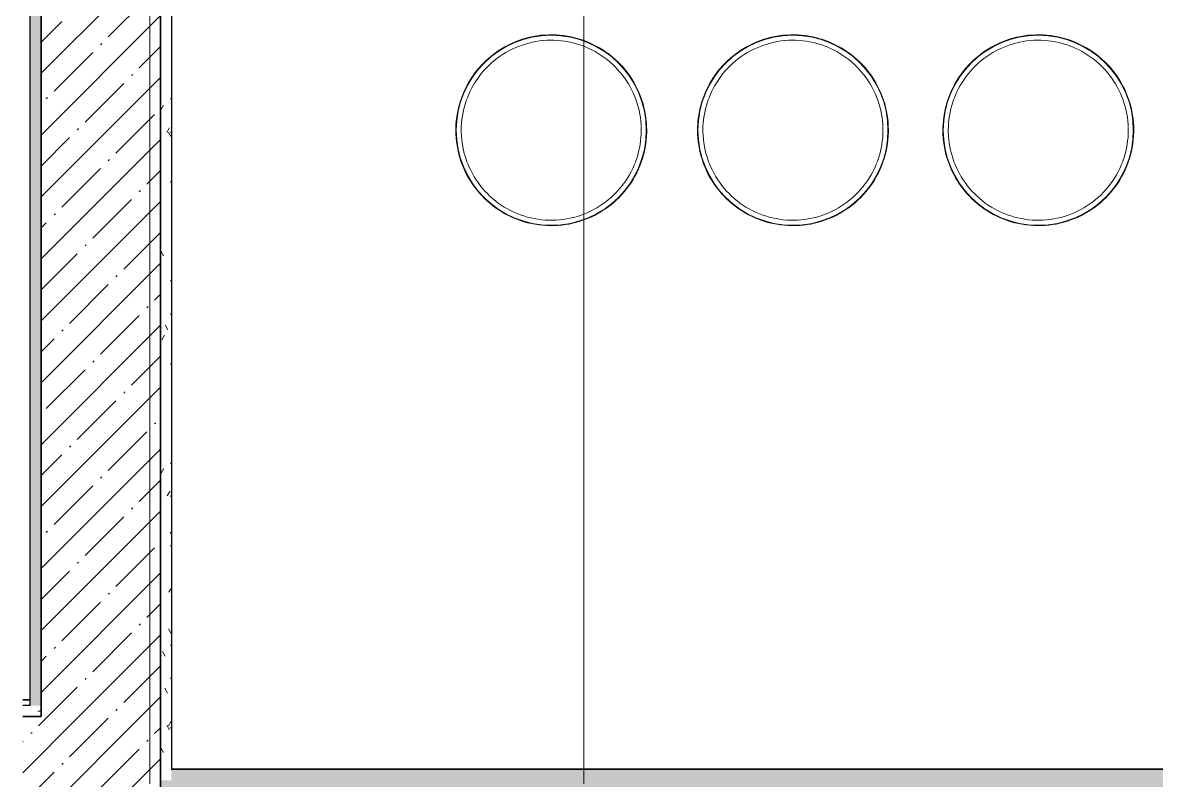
# Model space of a CAD drawing. Header units: millimetres. Extents: x 39286 to 136192, y -1987 to 27400.
# Drawn here: x 42126 to 44214, y 15082 to 16478 of the extents above; entities that cross this region are included whole.
import ezdxf

# ---------------------------------------------------------------- set-up
doc = ezdxf.new("R2010")
doc.units = ezdxf.units.MM
doc.linetypes.add('Осевая', pattern=[3175, 635, -476.25, 1587.5, -476.25])
for name, color, linetype, lineweight, true_color in [('A-WALL-1', 7, 'Continuous', 25, 0x3c3c3c), ('A-WALL-2', 7, 'Continuous', 35, 0x3c3c3c), ('A-WALL-FNSH-2', 7, 'Continuous', 13, 0x3c3c3c), ('I-FURN-1', 7, 'Continuous', 9, 0xf0f0f0)]:
    doc.layers.add(name, color=color, linetype=linetype, lineweight=lineweight, true_color=true_color)
for name, color, linetype, lineweight in [('I-WALL', 7, 'Continuous', 9), ('S-STRS-MBND', 7, 'Continuous', 9), ('Оси-2', 7, 'Осевая', 9)]:
    doc.layers.add(name, color=color, linetype=linetype, lineweight=lineweight)
pattern_1 = [(45, (0, 0), (-57.02463, 57.02463), []), (45, (57.025, 0), (-57.02463, 57.02463), [100.806, -20.161, 3.353, -16.808])]
pattern_2 = [(0, (0, 0), (121.92, 30.48), [10.058, -81.382, 10.058, -81.382, -487.68]), (0, (0, 0), (121.92, 30.48), [-182.88, 10.058, -172.822, 10.058, -81.382, -213.36]), (0, (0, 0), (121.92, 30.48), [-457.2, 10.058, -50.902, 10.058, -142.342]), (120, (45.72, 15.24), (-87.356454, 90.345817), [10.058, -81.382, 10.058, -81.382, -487.68]), (120, (45.72, 15.24), (-87.356454, 90.345817), [-182.88, 10.058, -172.822, 10.058, -81.382, -213.36]), (120, (45.72, 15.24), (-87.356454, 90.345817), [-457.2, 10.058, -50.902, 10.058, -142.342]), (240, (60.96, 76.2), (-34.563546, -120.825817), [10.058, -81.382, 10.058, -81.382, -487.68]), (240, (60.96, 76.2), (-34.563546, -120.825817), [-182.88, 10.058, -172.822, 10.058, -81.382, -213.36]), (240, (60.96, 76.2), (-34.563546, -120.825817), [-457.2, 10.058, -50.902, 10.058, -142.342])]

# ---------------------------------------------------------------- blocks, each defined once
blk = doc.blocks.new('Stool _3_ - Aluminium Stool-V32-План разверток пом_ 1_38_ Этаж 1')
at = {"layer": 'I-FURN-1'}
blk.add_line((41.1, -160.6), (34.7, -162.1), dxfattribs=at)
at = {"layer": 'I-FURN-1', "flags": 128}
for points in [[(175.8, 0), (175.7, 7), (175.2, 14), (174.5, 21), (173.6, 28), (172.3, 34.9), (170.8, 41.8), (169, 48.6), (166.9, 55.3), (164.5, 61.9), (161.9, 68.5), (159.1, 74.9), (155.9, 81.2), (152.6, 87.4), (148.9, 93.4), (145.1, 99.3), (141, 105), (136.7, 110.5), (132.2, 115.9), (127.4, 121.1), (122.5, 126.1), (117.3, 130.9), (112, 135.5), (106.5, 139.9), (100.8, 144), (95, 147.9), (89, 151.6), (82.9, 155), (76.6, 158.2), (70.2, 161.2), (63.7, 163.9), (57.1, 166.3), (50.4, 168.4), (43.6, 170.3), (36.8, 171.9), (29.9, 173.2), (22.9, 174.3), (15.9, 175.1), (8.9, 175.6), (1.9, 175.8), (-5.1, 175.7), (-12.2, 175.4), (-19.2, 174.8), (-26.1, 173.8), (-33.1, 172.7), (-39.9, 171.2), (-46.8, 169.5), (-53.5, 167.5), (-60.1, 165.2), (-66.7, 162.6), (-73.2, 159.9), (-79.5, 156.8), (-85.7, 153.5), (-91.8, 149.9), (-97.7, 146.2), (-103.5, 142.1), (-109.1, 137.9), (-114.5, 133.4), (-119.7, 128.7), (-124.8, 123.8), (-129.6, 118.7), (-134.3, 113.5), (-138.7, 108), (-142.9, 102.4), (-146.9, 96.6), (-150.6, 90.6), (-154.1, 84.5), (-157.4, 78.3), (-160.4, 71.9), (-163.2, 65.5), (-165.6, 58.9), (-167.9, 52.2), (-169.8, 45.5), (-171.5, 38.6), (-172.9, 31.7), (-174, 24.8), (-174.9, 17.8), (-175.5, 10.8), (-175.8, 3.8), (-175.8, 0)], [(-83.9, 143), (-78.1, 146.2), (-72.2, 149.2), (-66.2, 152), (-60.1, 154.5), (-53.9, 156.8), (-47.5, 158.8), (-41.1, 160.6), (-34.7, 162.1), (-28.2, 163.4), (-21.6, 164.4), (-15.3, 165.1)], [(-15, 165.1), (-8.4, 165.6), (-1.8, 165.8), (4.8, 165.7), (11.5, 165.4), (18.1, 164.8), (24.6, 164), (31.2, 162.8), (37.7, 161.5), (44.1, 159.8), (50.5, 157.9), (56.7, 155.8)], [(57.5, 155.5), (62.9, 153.4), (69, 150.8), (75, 147.9), (80.8, 144.8), (86.5, 141.4), (92.1, 137.8), (97.6, 134)], [(-155.2, 58.4), (-152.7, 64.6), (-150, 70.6), (-147.1, 76.6), (-143.9, 82.4), (-140.5, 88.1), (-136.8, 93.6), (-133, 99), (-128.9, 104.3), (-124.6, 109.3), (-120.2, 114.2), (-115.5, 118.9), (-110.7, 123.5), (-105.6, 127.8), (-100.4, 131.9), (-95.1, 135.8), (-89.6, 139.5), (-83.9, 143)], [(97.6, 134), (102.9, 130), (108, 125.8), (112.9, 121.4), (117.7, 116.8), (122.3, 112), (126.6, 107), (130.8, 101.9), (134.8, 96.5), (138.5, 91.1), (142.1, 85.5), (145.4, 79.7), (148.4, 73.8), (151.3, 67.8), (153.9, 61.7), (156.2, 55.5), (158.3, 49.2), (160.2, 42.9), (161.7, 36.4), (163.1, 29.9), (164.1, 23.4), (164.8, 17.6)], [(-165.8, 0), (-165.7, 6.6), (-165.3, 13.2), (-164.6, 19.8), (-163.7, 26.4), (-162.5, 32.9), (-161, 39.4), (-159.3, 45.8), (-157.4, 52.2), (-155.5, 57.4)], [(-175.8, 0), (-175.7, -7), (-175.2, -14), (-174.5, -21), (-173.6, -28), (-172.3, -34.9), (-170.8, -41.8), (-169, -48.6), (-166.9, -55.3), (-164.5, -61.9), (-161.9, -68.5), (-159.1, -74.9), (-155.9, -81.2), (-152.6, -87.4), (-148.9, -93.4), (-145.1, -99.3), (-141, -105), (-136.7, -110.5), (-132.2, -115.9), (-127.4, -121.1), (-122.5, -126.1), (-117.3, -130.9), (-112, -135.5), (-106.5, -139.9), (-100.8, -144), (-95, -147.9), (-89, -151.6), (-82.9, -155), (-76.6, -158.2), (-70.2, -161.2), (-63.7, -163.9), (-57.1, -166.3), (-50.4, -168.4), (-43.6, -170.3), (-36.8, -171.9), (-29.9, -173.2), (-22.9, -174.3), (-15.9, -175.1), (-8.9, -175.6), (-1.9, -175.8), (5.1, -175.7), (12.2, -175.4), (19.2, -174.8), (26.1, -173.8), (33.1, -172.7), (39.9, -171.2), (46.8, -169.5), (53.5, -167.5), (60.1, -165.2), (66.7, -162.6), (73.2, -159.9), (79.5, -156.8), (85.7, -153.5), (91.8, -149.9), (97.7, -146.2), (103.5, -142.1), (109.1, -137.9), (114.5, -133.4), (119.7, -128.7), (124.8, -123.8), (129.6, -118.7), (134.3, -113.5), (138.7, -108), (142.9, -102.4), (146.9, -96.6), (150.6, -90.6), (154.1, -84.5), (157.4, -78.3), (160.4, -71.9), (163.2, -65.5), (165.6, -58.9), (167.9, -52.2), (169.8, -45.5), (171.5, -38.6), (172.9, -31.7), (174, -24.8), (174.9, -17.8), (175.5, -10.8), (175.8, -3.8), (175.8, 0)], [(-163.1, -29.9), (-164.1, -23.4), (-164.9, -16.8), (-165.5, -10.2), (-165.8, -3.6), (-165.8, 0)], [(165.8, 0), (165.7, -6.6), (165.3, -13.2), (164.6, -19.8), (163.7, -26.4), (162.5, -32.9), (161, -39.4), (159.3, -45.8), (157.4, -52.2), (155.2, -58.4), (154.7, -59.7)], [(164.9, 16.8), (165.5, 10.2), (165.6, 8.3)], [(165.6, 7.2), (165.8, 3.6), (165.8, 0)], [(-154.7, -59.7), (-156.2, -55.5), (-158.3, -49.2), (-160.2, -42.9), (-161.7, -36.4), (-162.9, -30.6)], [(33.7, -162.3), (28.2, -163.4), (21.6, -164.4), (15, -165.1), (8.4, -165.6), (1.8, -165.8), (-4.8, -165.7), (-11.5, -165.4), (-18.1, -164.8), (-24.6, -164), (-31.2, -162.8), (-37.7, -161.5), (-44.1, -159.8), (-50.5, -157.9), (-56.7, -155.8), (-62.9, -153.4), (-69, -150.8), (-75, -147.9), (-80.8, -144.8), (-86.5, -141.4), (-92.1, -137.8), (-97.6, -134), (-102.9, -130), (-108, -125.8), (-112.9, -121.4), (-117.7, -116.8), (-122.3, -112), (-126.6, -107), (-130.8, -101.9), (-134.8, -96.5), (-138.5, -91.1), (-142.1, -85.5), (-145.4, -79.7), (-148.4, -73.8), (-151.3, -67.8), (-153.9, -61.7), (-154.3, -60.5)], [(154.3, -60.5), (152.7, -64.6), (150, -70.6), (147.1, -76.6), (143.9, -82.4), (140.5, -88.1), (136.8, -93.6), (133, -99), (128.9, -104.3), (124.6, -109.3), (120.2, -114.2), (115.5, -118.9), (110.7, -123.5), (105.6, -127.8), (100.4, -131.9), (95.1, -135.8), (89.6, -139.5), (83.9, -143), (78.1, -146.2), (72.2, -149.2), (66.2, -152), (60.1, -154.5)], [(59.6, -154.7), (53.9, -156.8), (47.5, -158.8), (41.7, -160.4)]]:
    blk.add_lwpolyline(points, dxfattribs=at)
at = {"layer": 'I-FURN-1'}
for start, end in [(0, 180), (360, 180), (180, 0), (180, 360)]:
    blk.add_arc((0, 0), 175, start, end, dxfattribs=at)

msp = doc.modelspace()

# ---------------------------------------------------------------- hatches: boundary and pattern name
at = {"layer": 'I-WALL'}
h = msp.add_hatch(dxfattribs=at)
h.set_pattern_fill('FP_17', color=256, style=0, pattern_type=2)
h.set_pattern_definition(pattern_2)
h.paths.add_polyline_path([(42160, 15220), (42160, 23400), (42140, 23400), (42140, 15220)])
h = msp.add_hatch(dxfattribs=at)
h.set_pattern_fill('FP_3', color=256, style=0, pattern_type=2)
h.set_pattern_definition(pattern_1)
h.paths.add_polyline_path([(42160, 15200), (42380, 15200), (42380, 16700), (42160, 16700), (42160, 15255.5)])
h = msp.add_hatch(dxfattribs=at)
h.set_pattern_fill('FP_17', color=256, style=0, pattern_type=2)
h.set_pattern_definition(pattern_2)
h.paths.add_polyline_path([(42400, 15082.5), (42400, 16680), (42380, 16680), (42380, 15082.5)])
h = msp.add_hatch(dxfattribs=at)
h.set_pattern_fill('FP_17', color=256, style=0, pattern_type=2)
h.set_pattern_definition(pattern_2)
h.paths.add_polyline_path([(42160, 15200), (42160, 15220), (42126.1, 15219.9), (42126.1, 15200)])
h = msp.add_hatch(dxfattribs=at)
h.set_pattern_fill('FP_3', color=256, style=0, pattern_type=2)
h.set_pattern_definition(pattern_1)
h.paths.add_polyline_path([(42160, 14980), (42380, 14980), (42380, 15200), (42126.1, 15200), (42126.1, 14980)])
h = msp.add_hatch(dxfattribs=at)
h.set_pattern_fill('FP_17', color=256, style=0, pattern_type=2)
h.set_pattern_definition(pattern_2)
h.paths.add_polyline_path([(42400, 15082.5), (45930, 15082.5), (45930, 15102.5), (42400, 15102.5)])
h = msp.add_hatch(dxfattribs=at)
h.set_pattern_fill('FP_8', color=256, style=0, pattern_type=2)
h.set_pattern_definition([(135, (0, 0), (-75.43415, -75.43415), [106.68, -17.78, 3.556, -17.78]), (135, (0, 75.39), (-75.43415, -75.43415), []), (50, (0, 0), (127.52922, -11.15758), [13.335, -146.685]), (355, (0, 0), (-24.66966, 133.74002), [10.668, -117.348]), (100.451, (10.63, -0.93), (102.85973, 122.58178), [11.333, -124.663]), (46.184, (0, 35.56), (189.75516, -29.43036), [20.002, -220.027]), (96.636, (15.81, 33.1), (166.1822, 173.1996), [17, -186.995]), (351.184, (0, 35.56), (166.1839, 173.1976), [16.002, -176.022]), (21, (17.78, 26.67), (106.13027, -71.58603), [13.335, -146.685]), (326, (17.78, 26.67), (43.26188, 128.93175), [10.668, -117.348]), (71.451, (26.62, 20.7), (149.39198, 57.34505), [11.333, -124.663]), (37.5, (0, 0), (2.16223, 59.188357), [3.353, -112.573, 3.353, -115.773, -117.793]), (37.5, (0, 0), (2.16223, 59.188357), [-235.052, 3.353, -114.44]), (7.5, (0, 0), (46.77386, 70.12615), [3.353, -64.567, 3.353, -109.906, -44.894]), (7.5, (0, 0), (46.77386, 70.12615), [-181.178, 3.353, -41.542]), (327.5, (-39.65, 0), (94.91367, -4.010093), [3.353, -41.097, 3.353, -135.331, -184.023]), (327.5, (-39.65, 0), (94.91367, -4.010093), [-183.134, 3.353, -180.67]), (317.5, (-57.43, 0), (103.69057, 17.79882), [3.353, -54.432, 3.353, -88.748, -130.683]), (317.5, (-57.43, 0), (103.69057, 17.79882), [-149.885, 3.353, -127.33])])
h.paths.add_polyline_path([(45910, 15002.5), (45910, 15082.5), (42380, 15082.5), (42380, 15002.5), (45830, 15002.5)])

# ---------------------------------------------------------------- linework, layer by layer
at = {"layer": 'A-WALL-1'}
for p, q in [((42140, 15220), (42140, 23380)), ((42400, 16680), (42400, 15102.5)), ((42140, 15220), (42126.1, 15220)), ((45930, 15102.5), (42400, 15102.5))]:
    msp.add_line(p, q, dxfattribs=at)
at = {"layer": 'A-WALL-2'}
for p, q in [((42160, 16700), (42160, 15200)), ((42380, 12300), (42380, 16700)), ((42160, 15200), (42126.1, 15200))]:
    msp.add_line(p, q, dxfattribs=at)
at = {"layer": 'A-WALL-FNSH-2'}
for p, q in [((42139, 23379), (42139, 15220)), ((42401, 15108), (42401, 16679)), ((42400, 15108), (42401, 15108)), ((45931, 15103.5), (42400, 15103.5)), ((42401, 15103.5), (42401, 15102.5)), ((43844.9, 15103.5), (43844.9, 15102.5)), ((43867.1, 15102.5), (43867.1, 15103.5)), ((43867.1, 15103.5), (43867.1, 15102.5))]:
    msp.add_line(p, q, dxfattribs=at)
at = {"layer": 'I-WALL'}
for p, q in [((42126.1, 15231), (42139, 15231)), ((42139, 15230), (42126.1, 15230)), ((43209.1, 15102.5), (43209.1, 15103.5))]:
    msp.add_line(p, q, dxfattribs=at)
at = {"layer": 'S-STRS-MBND'}
for p, q in [((42160, 15200), (42160, 16700)), ((42126.1, 15200), (42160, 15200))]:
    msp.add_line(p, q, dxfattribs=at)
at = {"layer": 'Оси-2'}
for p, q in [((42360, 10790), (42360, 24898.1)), ((43160, 10790), (43160, 24898.1))]:
    msp.add_line(p, q, dxfattribs=at)

# ---------------------------------------------------------------- block references
at = {"layer": 'I-FURN-1'}
for p in [(43099.8, 16279.7), (43545, 16279.7), (43997, 16279.7)]:
    msp.add_blockref('Stool _3_ - Aluminium Stool-V32-План разверток пом_ 1_38_ Этаж 1', p, dxfattribs=at)

doc.saveas('drawing.dxf')
